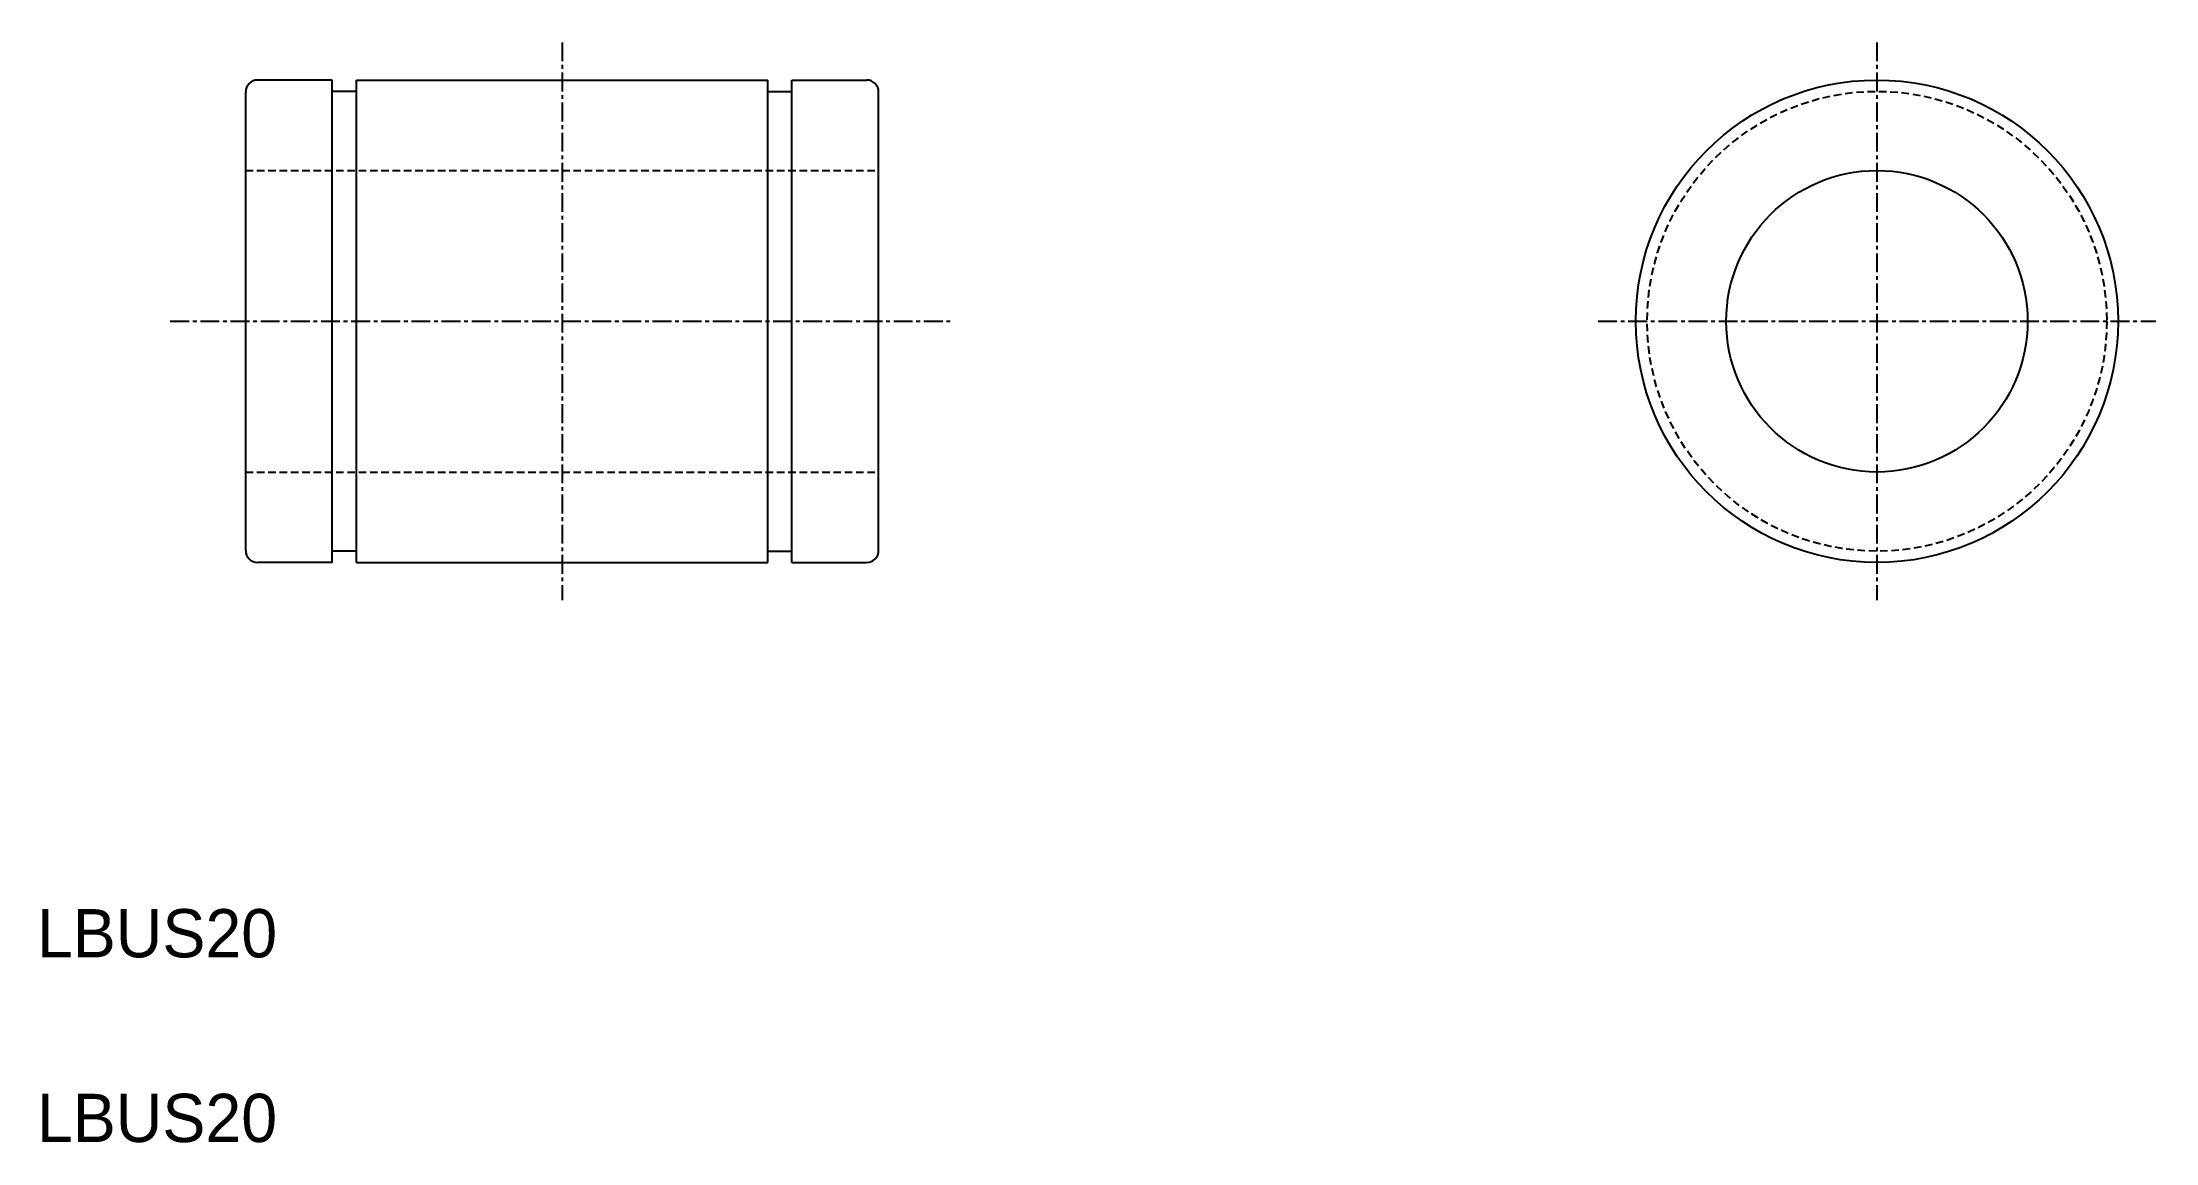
# Model space of a CAD drawing. Extents: x 123 to 263, y 149 to 222.
import ezdxf

# ---------------------------------------------------------------- set-up
doc = ezdxf.new("R2010")
doc.units = 0
doc.linetypes.add('CENTER', pattern=[2, 1.25, -0.25, 0.25, -0.25])
doc.linetypes.add('DASHED', pattern=[0.75, 0.5, -0.25])
doc.layers.get('0').update_dxf_attribs({"linetype": 'CONTINUOUS'})
doc.layers.add('CENTER', color=1, linetype='CENTER')

msp = doc.modelspace()

# ---------------------------------------------------------------- linework, layer by layer
at = {"color": 7, "linetype": 'CONTINUOUS'}
for p, q in [((141.88, 219.07), (136.93, 219.07)), ((139.41, 219.07), (139.41, 219.07)), ((140.64, 219.07), (140.64, 219.07)), ((141.88, 187.07), (141.88, 219.07)), ((143.48, 187.07), (143.48, 219.07)), ((143.48, 219.07), (170.78, 219.07)), ((170.78, 187.07), (170.78, 219.07)), ((172.38, 187.07), (172.38, 219.07)), ((172.38, 219.07), (177.33, 219.07)), ((136.13, 187.87), (136.13, 218.27)), ((143.48, 218.32), (141.88, 218.32)), ((170.78, 218.32), (172.38, 218.32)), ((178.13, 187.87), (178.13, 218.27)), ((141.88, 187.07), (136.93, 187.07)), ((143.48, 187.82), (141.88, 187.82)), ((143.48, 187.07), (170.78, 187.07)), ((170.78, 187.82), (172.38, 187.82)), ((172.38, 187.07), (177.33, 187.07))]:
    msp.add_line(p, q, dxfattribs=at)
at = {"color": 3, "linetype": 'DASHED'}
for p, q in [((136.13, 213.07), (178.13, 213.07)), ((136.13, 193.07), (178.13, 193.07))]:
    msp.add_line(p, q, dxfattribs=at)
at = {"color": 7, "linetype": 'CONTINUOUS'}
for radius in [16, 10]:
    msp.add_circle((244.37, 203.07), radius, dxfattribs=at)
at = {"color": 3, "linetype": 'DASHED'}
msp.add_circle((244.37, 203.07), 15.25, dxfattribs=at)
at = {"color": 7, "linetype": 'CONTINUOUS'}
for centre, start, end in [((136.93, 218.27), 90, 180), ((177.33, 218.27), 0, 90), ((136.93, 187.87), 180, 270), ((177.33, 187.87), 270, 0)]:
    msp.add_arc(centre, 0.8, start, end, dxfattribs=at)
at = {"layer": 'CENTER', "color": 1, "linetype": 'CENTER'}
for p, q in [((157.13, 221.57), (157.13, 184.57)), ((244.37, 221.57), (244.37, 184.57)), ((131.13, 203.07), (183.13, 203.07)), ((225.87, 203.07), (262.87, 203.07))]:
    msp.add_line(p, q, dxfattribs=at)

# ---------------------------------------------------------------- texts
at = {"color": 7, "linetype": 'CONTINUOUS'}
for p in [(122.28, 160.88), (122.28, 148.63)]:
    msp.add_text('LBUS20', height=3.2, dxfattribs=at).set_placement(p)

doc.saveas('drawing.dxf')
